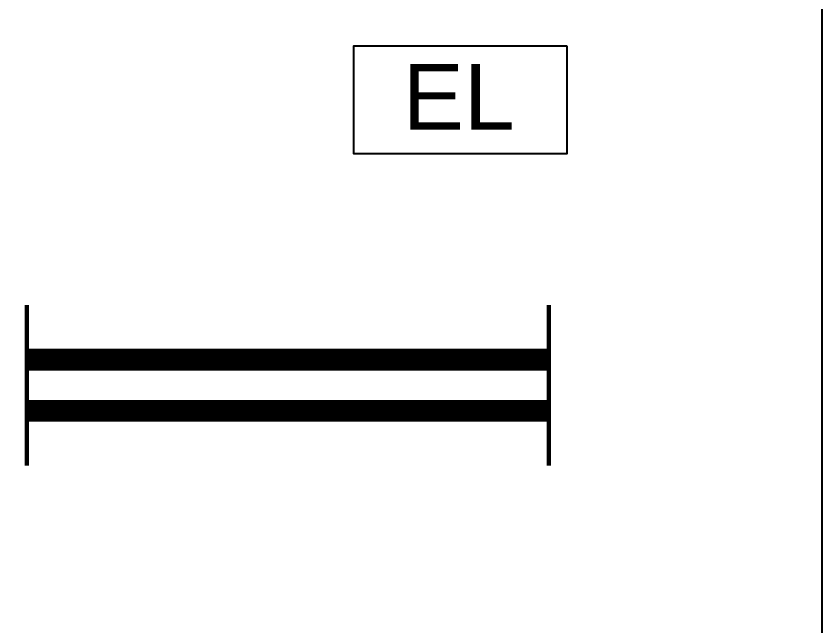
# Model space of a CAD drawing. Header units: inches. Extents: x -106706990 to 300603, y -86718466 to 1728185.
# Drawn here: x 36240 to 38264, y 41261 to 42794 of the extents above; entities that cross this region are included whole.
import ezdxf

# ---------------------------------------------------------------- set-up
doc = ezdxf.new("R2010")
doc.units = ezdxf.units.IN
doc.header["$MEASUREMENT"] = 0
for name, color, linetype in [('A-WALL', 1, 'Continuous'), ('EL LIGHT', 6, 'Continuous'), ('LAMP', 5, 'Continuous')]:
    doc.layers.add(name, color=color, linetype=linetype)
doc.styles.add('arial', font='arial.ttf')

# ---------------------------------------------------------------- blocks, each defined once
blk = doc.blocks.new('YBC 236')
at = {"layer": 'LAMP'}
for points, const_width in [([(-134681.8, 193808.3), (-134681.8, 193533.1)], 10.9), ([(-133371.4, 193808.3), (-133371.4, 193533.1)], 10.9), ([(-134681.8, 193670.7), (-133371.4, 193670.7)], 54.6), ([(-134681.8, 193679.4), (-134681.8, 193404.2)], 10.9), ([(-133371.4, 193679.4), (-133371.4, 193404.2)], 10.9), ([(-134681.8, 193541.8), (-133371.4, 193541.8)], 54.6)]:
    blk.add_lwpolyline(points, dxfattribs=dict(at, const_width=const_width))
blk = doc.blocks.new('*U235')
at = {"layer": 'LAMP'}
blk.add_blockref('YBC 236', (134026.6, -193606.2, -5.5), dxfattribs=at)
blk = doc.blocks.new('*U236')
at = {"layer": 'LAMP', "color": 0, "linetype": 'ByBlock', "lineweight": -2, "transparency": 16777216}
blk.add_blockref('*U235', (0, 1500), dxfattribs=at)
blk = doc.blocks.new('EMERGENCY LIGHT')
at = {"layer": 'EL LIGHT', "color": 6}
blk.add_lwpolyline([(49517.9, 4899.8), (48981.4, 4899.8), (48981.4, 4629.5), (49517.9, 4629.5)], close=True, dxfattribs=at)
at = {"layer": 'EL LIGHT', "color": 6, "style": 'arial'}
blk.add_text('EL', height=164.84, dxfattribs=at).set_placement((49104.8, 4689.8))

msp = doc.modelspace()

# ---------------------------------------------------------------- linework, layer by layer
at = {"layer": 'A-WALL', "color": 8, "linetype": 'Continuous', "ltscale": 900}
msp.add_line((38263.8, 44204.4), (38263.8, 39704.4), dxfattribs=at)

# ---------------------------------------------------------------- block references
at = {"layer": 'LAMP', "color": 0}
for name, p in [('*U236', (36922.9, 40365.8)), ('EMERGENCY LIGHT', (-11893.7, 37818.7))]:
    msp.add_blockref(name, p, dxfattribs=at)

doc.saveas('drawing.dxf')
